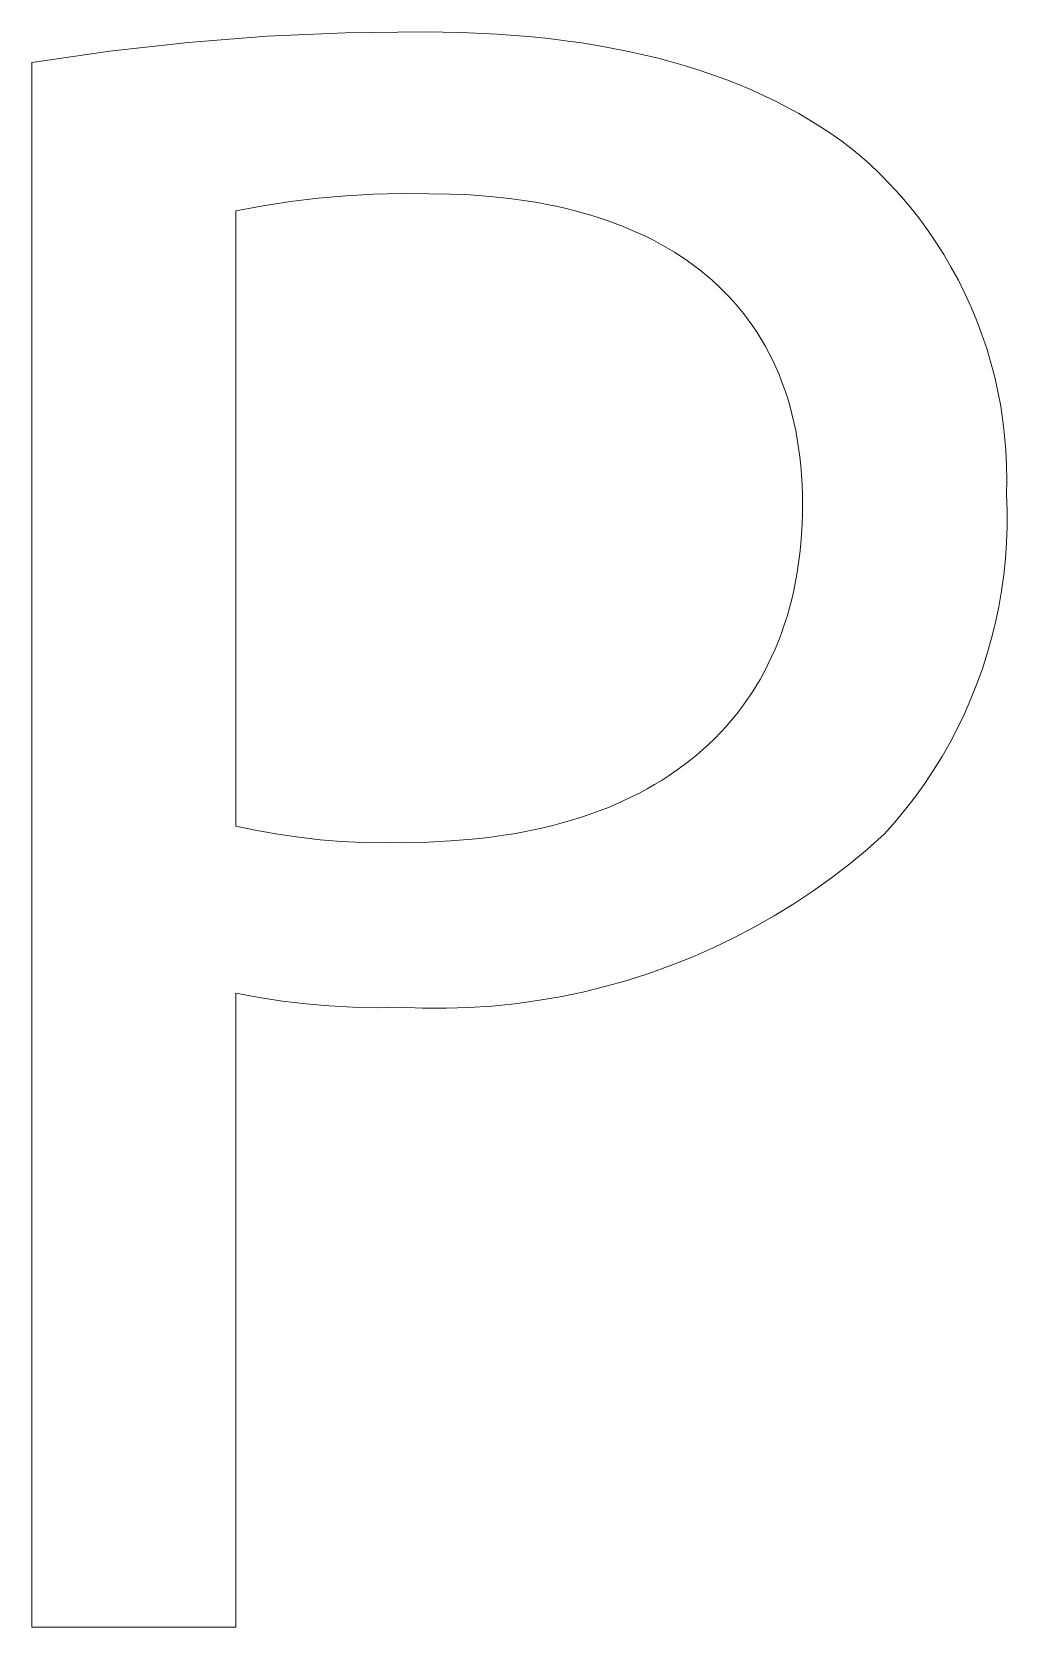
# Model space of a CAD drawing. Header units: millimetres. Extents: x 1434 to 4837, y 1889 to 4267.
# Drawn here: x 3754.51 to 3768.65, y 1946.51 to 1969.64 of the extents above; entities that cross this region are included whole.
import ezdxf

# ---------------------------------------------------------------- set-up
doc = ezdxf.new("R2010")
doc.units = ezdxf.units.MM
doc.header["$MEASUREMENT"] = 0
doc.layers.add('Domyślny', color=7, linetype='Continuous', true_color=0x000000)

msp = doc.modelspace()

# ---------------------------------------------------------------- linework, layer by layer
at = {"layer": 'Domyślny', "color": 18, "lineweight": 15, "true_color": 0x000000}
for p, q in [((3756.78, 1969.485), (3757.919, 1969.574)), ((3757.919, 1969.574), (3759.06, 1969.624)), ((3759.06, 1969.624), (3760.203, 1969.636)), ((3760.203, 1969.636), (3760.742, 1969.628)), ((3760.742, 1969.628), (3761.262, 1969.604)), ((3761.262, 1969.604), (3761.765, 1969.565)), ((3754.514, 1969.194), (3755.645, 1969.359)), ((3755.645, 1969.359), (3756.78, 1969.485)), ((3761.765, 1969.565), (3762.009, 1969.539)), ((3762.009, 1969.539), (3762.249, 1969.509)), ((3762.249, 1969.509), (3762.484, 1969.476)), ((3762.484, 1969.476), (3762.715, 1969.439)), ((3762.715, 1969.439), (3762.941, 1969.398)), ((3762.941, 1969.398), (3763.163, 1969.354)), ((3763.163, 1969.354), (3763.38, 1969.306)), ((3754.514, 1946.509), (3754.514, 1969.194)), ((3763.38, 1969.306), (3763.593, 1969.254)), ((3763.593, 1969.254), (3763.801, 1969.198)), ((3763.801, 1969.198), (3764.004, 1969.139)), ((3764.004, 1969.139), (3764.203, 1969.077)), ((3764.203, 1969.077), (3764.398, 1969.01)), ((3764.398, 1969.01), (3764.588, 1968.941)), ((3764.588, 1968.941), (3764.774, 1968.868)), ((3764.774, 1968.868), (3764.955, 1968.791)), ((3764.955, 1968.791), (3765.131, 1968.711)), ((3765.131, 1968.711), (3765.303, 1968.628)), ((3765.303, 1968.628), (3765.471, 1968.542)), ((3765.471, 1968.542), (3765.634, 1968.452)), ((3765.634, 1968.452), (3765.793, 1968.359)), ((3765.793, 1968.359), (3765.947, 1968.262)), ((3765.947, 1968.262), (3766.096, 1968.163)), ((3766.096, 1968.163), (3766.242, 1968.06)), ((3766.242, 1968.06), (3766.382, 1967.954)), ((3766.382, 1967.954), (3766.519, 1967.845)), ((3766.519, 1967.845), (3766.65, 1967.733)), ((3766.65, 1967.733), (3766.805, 1967.584)), ((3766.805, 1967.584), (3766.955, 1967.43)), ((3759.065, 1967.262), (3758.664, 1967.226)), ((3759.466, 1967.285), (3759.065, 1967.262)), ((3759.868, 1967.294), (3759.466, 1967.285)), ((3760.271, 1967.291), (3759.868, 1967.294)), ((3760.573, 1967.286), (3760.271, 1967.291)), ((3760.869, 1967.274), (3760.573, 1967.286)), ((3761.158, 1967.252), (3760.869, 1967.274)), ((3761.44, 1967.222), (3761.158, 1967.252)), ((3766.955, 1967.43), (3767.099, 1967.272)), ((3767.099, 1967.272), (3767.238, 1967.108)), ((3757.867, 1967.116), (3757.472, 1967.041)), ((3757.472, 1967.041), (3757.472, 1958.123)), ((3758.265, 1967.178), (3757.867, 1967.116)), ((3758.664, 1967.226), (3758.265, 1967.178)), ((3761.715, 1967.183), (3761.44, 1967.222)), ((3761.85, 1967.161), (3761.715, 1967.183)), ((3761.982, 1967.136), (3761.85, 1967.161)), ((3762.113, 1967.109), (3761.982, 1967.136)), ((3762.242, 1967.08), (3762.113, 1967.109)), ((3762.369, 1967.048), (3762.242, 1967.08)), ((3762.494, 1967.015), (3762.369, 1967.048)), ((3767.238, 1967.108), (3767.371, 1966.94)), ((3762.617, 1966.979), (3762.494, 1967.015)), ((3762.738, 1966.941), (3762.617, 1966.979)), ((3762.856, 1966.901), (3762.738, 1966.941)), ((3762.973, 1966.859), (3762.856, 1966.901)), ((3763.088, 1966.815), (3762.973, 1966.859)), ((3763.2, 1966.768), (3763.088, 1966.815)), ((3767.371, 1966.94), (3767.499, 1966.767)), ((3763.31, 1966.719), (3763.2, 1966.768)), ((3763.419, 1966.668), (3763.31, 1966.719)), ((3763.525, 1966.615), (3763.419, 1966.668)), ((3763.628, 1966.559), (3763.525, 1966.615)), ((3763.73, 1966.502), (3763.628, 1966.559)), ((3767.499, 1966.767), (3767.62, 1966.59)), ((3767.62, 1966.59), (3767.735, 1966.408)), ((3763.829, 1966.442), (3763.73, 1966.502)), ((3763.926, 1966.38), (3763.829, 1966.442)), ((3764.021, 1966.315), (3763.926, 1966.38)), ((3767.735, 1966.408), (3767.844, 1966.223)), ((3764.113, 1966.249), (3764.021, 1966.315)), ((3764.203, 1966.18), (3764.113, 1966.249)), ((3764.29, 1966.109), (3764.203, 1966.18)), ((3764.375, 1966.036), (3764.29, 1966.109)), ((3767.844, 1966.223), (3767.946, 1966.035)), ((3764.458, 1965.961), (3764.375, 1966.036)), ((3764.538, 1965.883), (3764.458, 1965.961)), ((3764.616, 1965.803), (3764.538, 1965.883)), ((3767.946, 1966.035), (3768.042, 1965.842)), ((3764.691, 1965.721), (3764.616, 1965.803)), ((3764.764, 1965.637), (3764.691, 1965.721)), ((3764.834, 1965.55), (3764.764, 1965.637)), ((3768.042, 1965.842), (3768.131, 1965.647)), ((3768.131, 1965.647), (3768.213, 1965.449)), ((3764.901, 1965.461), (3764.834, 1965.55)), ((3764.966, 1965.37), (3764.901, 1965.461)), ((3768.213, 1965.449), (3768.288, 1965.248)), ((3765.029, 1965.277), (3764.966, 1965.37)), ((3765.088, 1965.181), (3765.029, 1965.277)), ((3765.145, 1965.083), (3765.088, 1965.181)), ((3768.288, 1965.248), (3768.357, 1965.045)), ((3765.199, 1964.983), (3765.145, 1965.083)), ((3765.251, 1964.881), (3765.199, 1964.983)), ((3768.357, 1965.045), (3768.418, 1964.839)), ((3765.3, 1964.776), (3765.251, 1964.881)), ((3765.346, 1964.669), (3765.3, 1964.776)), ((3768.418, 1964.839), (3768.473, 1964.631)), ((3765.389, 1964.56), (3765.346, 1964.669)), ((3765.429, 1964.449), (3765.389, 1964.56)), ((3768.473, 1964.631), (3768.52, 1964.422)), ((3765.467, 1964.335), (3765.429, 1964.449)), ((3765.502, 1964.219), (3765.467, 1964.335)), ((3768.52, 1964.422), (3768.56, 1964.211)), ((3765.533, 1964.101), (3765.502, 1964.219)), ((3765.562, 1963.98), (3765.533, 1964.101)), ((3768.56, 1964.211), (3768.592, 1963.999)), ((3765.588, 1963.857), (3765.562, 1963.98)), ((3765.611, 1963.732), (3765.588, 1963.857)), ((3768.592, 1963.999), (3768.617, 1963.786)), ((3768.617, 1963.786), (3768.635, 1963.572)), ((3765.631, 1963.605), (3765.611, 1963.732)), ((3765.648, 1963.475), (3765.631, 1963.605)), ((3768.635, 1963.572), (3768.646, 1963.357)), ((3765.662, 1963.343), (3765.648, 1963.475)), ((3765.673, 1963.209), (3765.662, 1963.343)), ((3768.646, 1963.357), (3768.649, 1963.143)), ((3765.681, 1963.072), (3765.673, 1963.209)), ((3768.649, 1963.143), (3768.645, 1962.928)), ((3765.686, 1962.933), (3765.681, 1963.072)), ((3765.687, 1962.792), (3765.686, 1962.933)), ((3768.645, 1962.928), (3768.653, 1962.695)), ((3765.681, 1962.499), (3765.686, 1962.644)), ((3765.686, 1962.644), (3765.687, 1962.792)), ((3768.653, 1962.695), (3768.653, 1962.462)), ((3765.673, 1962.355), (3765.681, 1962.499)), ((3768.653, 1962.462), (3768.645, 1962.228)), ((3765.648, 1962.075), (3765.662, 1962.214)), ((3765.662, 1962.214), (3765.673, 1962.355)), ((3768.645, 1962.228), (3768.629, 1961.996)), ((3765.61, 1961.803), (3765.63, 1961.938)), ((3765.63, 1961.938), (3765.648, 1962.075)), ((3768.629, 1961.996), (3768.605, 1961.764)), ((3765.586, 1961.67), (3765.61, 1961.803)), ((3768.605, 1961.764), (3768.573, 1961.533)), ((3765.53, 1961.411), (3765.56, 1961.54)), ((3765.56, 1961.54), (3765.586, 1961.67)), ((3768.573, 1961.533), (3768.533, 1961.303)), ((3765.462, 1961.161), (3765.497, 1961.285)), ((3765.497, 1961.285), (3765.53, 1961.411)), ((3768.533, 1961.303), (3768.485, 1961.074)), ((3765.382, 1960.92), (3765.423, 1961.039)), ((3765.423, 1961.039), (3765.462, 1961.161)), ((3768.485, 1961.074), (3768.429, 1960.848)), ((3765.29, 1960.687), (3765.337, 1960.802)), ((3765.337, 1960.802), (3765.382, 1960.92)), ((3768.429, 1960.848), (3768.366, 1960.623)), ((3765.186, 1960.463), (3765.239, 1960.574)), ((3765.239, 1960.574), (3765.29, 1960.687)), ((3768.366, 1960.623), (3768.294, 1960.401)), ((3765.071, 1960.248), (3765.13, 1960.354)), ((3765.13, 1960.354), (3765.186, 1960.463)), ((3768.294, 1960.401), (3768.215, 1960.182)), ((3764.945, 1960.042), (3765.009, 1960.144)), ((3765.009, 1960.144), (3765.071, 1960.248)), ((3768.215, 1960.182), (3768.129, 1959.965)), ((3764.807, 1959.845), (3764.877, 1959.943)), ((3764.877, 1959.943), (3764.945, 1960.042)), ((3768.129, 1959.965), (3768.035, 1959.751)), ((3764.58, 1959.567), (3764.658, 1959.657)), ((3764.658, 1959.657), (3764.734, 1959.75)), ((3764.734, 1959.75), (3764.807, 1959.845)), ((3768.035, 1959.751), (3767.934, 1959.541)), ((3764.328, 1959.309), (3764.415, 1959.393)), ((3764.415, 1959.393), (3764.499, 1959.479)), ((3764.499, 1959.479), (3764.58, 1959.567)), ((3767.934, 1959.541), (3767.826, 1959.335)), ((3764.148, 1959.149), (3764.239, 1959.228)), ((3764.239, 1959.228), (3764.328, 1959.309)), ((3767.826, 1959.335), (3767.71, 1959.132)), ((3763.857, 1958.926), (3763.956, 1958.998)), ((3763.956, 1958.998), (3764.053, 1959.072)), ((3764.053, 1959.072), (3764.148, 1959.149)), ((3767.588, 1958.933), (3767.458, 1958.739)), ((3767.71, 1959.132), (3767.588, 1958.933)), ((3763.433, 1958.662), (3763.543, 1958.724)), ((3763.543, 1958.724), (3763.65, 1958.789)), ((3763.65, 1958.789), (3763.754, 1958.856)), ((3763.754, 1958.856), (3763.857, 1958.926)), ((3767.458, 1958.739), (3767.323, 1958.549)), ((3762.969, 1958.435), (3763.089, 1958.488)), ((3763.089, 1958.488), (3763.206, 1958.544)), ((3763.206, 1958.544), (3763.321, 1958.601)), ((3763.321, 1958.601), (3763.433, 1958.662)), ((3767.323, 1958.549), (3767.18, 1958.365)), ((3762.336, 1958.206), (3762.467, 1958.247)), ((3762.467, 1958.247), (3762.596, 1958.29)), ((3762.596, 1958.29), (3762.723, 1958.336)), ((3762.723, 1958.336), (3762.848, 1958.384)), ((3762.848, 1958.384), (3762.969, 1958.435)), ((3767.18, 1958.365), (3767.032, 1958.185)), ((3757.472, 1958.123), (3757.775, 1958.059)), ((3757.775, 1958.059), (3758.079, 1958.004)), ((3758.079, 1958.004), (3758.386, 1957.959)), ((3761.352, 1957.988), (3761.5, 1958.011)), ((3761.5, 1958.011), (3761.645, 1958.038)), ((3761.645, 1958.038), (3761.787, 1958.066)), ((3761.787, 1958.066), (3761.928, 1958.098)), ((3761.928, 1958.098), (3762.066, 1958.131)), ((3762.066, 1958.131), (3762.202, 1958.167)), ((3762.202, 1958.167), (3762.336, 1958.206)), ((3766.877, 1958.01), (3766.628, 1957.789)), ((3767.032, 1958.185), (3766.877, 1958.01)), ((3758.386, 1957.959), (3758.694, 1957.925)), ((3758.694, 1957.925), (3759.002, 1957.9)), ((3759.002, 1957.9), (3759.311, 1957.885)), ((3759.311, 1957.885), (3759.621, 1957.88)), ((3759.621, 1957.88), (3759.931, 1957.885)), ((3759.931, 1957.885), (3760.261, 1957.891)), ((3760.261, 1957.891), (3760.584, 1957.906)), ((3760.584, 1957.906), (3760.898, 1957.931)), ((3760.898, 1957.931), (3761.051, 1957.947)), ((3761.051, 1957.947), (3761.203, 1957.966)), ((3761.203, 1957.966), (3761.352, 1957.988)), ((3766.628, 1957.789), (3766.371, 1957.577)), ((3766.371, 1957.577), (3766.107, 1957.373)), ((3766.107, 1957.373), (3765.836, 1957.179)), ((3765.836, 1957.179), (3765.559, 1956.995)), ((3765.559, 1956.995), (3765.275, 1956.82)), ((3764.985, 1956.655), (3764.69, 1956.5)), ((3765.275, 1956.82), (3764.985, 1956.655)), ((3764.69, 1956.5), (3764.39, 1956.356)), ((3764.085, 1956.222), (3763.775, 1956.099)), ((3764.39, 1956.356), (3764.085, 1956.222)), ((3763.461, 1955.987), (3763.144, 1955.885)), ((3763.775, 1956.099), (3763.461, 1955.987)), ((3757.808, 1955.635), (3757.472, 1955.698)), ((3757.472, 1955.698), (3757.472, 1946.509)), ((3762.5, 1955.716), (3762.173, 1955.648)), ((3762.823, 1955.795), (3762.5, 1955.716)), ((3763.144, 1955.885), (3762.823, 1955.795)), ((3758.146, 1955.583), (3757.808, 1955.635)), ((3758.485, 1955.543), (3758.146, 1955.583)), ((3758.826, 1955.514), (3758.485, 1955.543)), ((3759.168, 1955.496), (3758.826, 1955.514)), ((3759.509, 1955.489), (3759.168, 1955.496)), ((3759.851, 1955.495), (3759.509, 1955.489)), ((3760.184, 1955.482), (3759.851, 1955.495)), ((3760.518, 1955.481), (3760.184, 1955.482)), ((3760.851, 1955.491), (3760.518, 1955.481)), ((3761.183, 1955.513), (3760.851, 1955.491)), ((3761.515, 1955.547), (3761.183, 1955.513)), ((3761.845, 1955.592), (3761.515, 1955.547)), ((3762.173, 1955.648), (3761.845, 1955.592)), ((3757.472, 1946.509), (3754.514, 1946.509))]:
    msp.add_line(p, q, dxfattribs=at)

doc.saveas('drawing.dxf')
